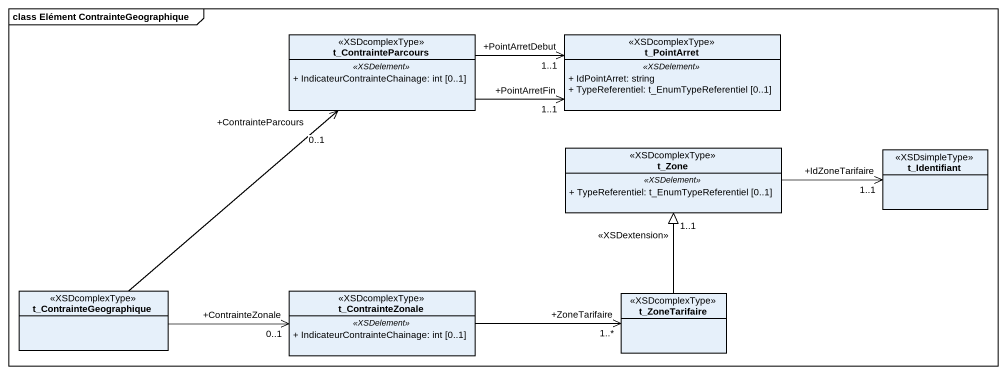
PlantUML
@startuml
mainframe class Elément ContrainteGeographique
hide circle
hide empty members
skinparam classAttributeIconSize 0
class t_ContrainteParcours <<XSDcomplexType>> {
  .. <<XSDelement>> ..
  + IndicateurContrainteChainage: int [0..1]
}
class t_PointArret <<XSDcomplexType>> {
  .. <<XSDelement>> ..
  + IdPointArret: string
  + TypeReferentiel: t_EnumTypeReferentiel [0..1]
}
class t_Zone <<XSDcomplexType>> {
  .. <<XSDelement>> ..
  + TypeReferentiel: t_EnumTypeReferentiel [0..1]
}
class t_Identifiant <<XSDsimpleType>>
class t_ContrainteGeographique <<XSDcomplexType>>
class t_ContrainteZonale <<XSDcomplexType>> {
  .. <<XSDelement>> ..
  + IndicateurContrainteChainage: int [0..1]
}
class t_ZoneTarifaire <<XSDcomplexType>>
t_ContrainteParcours -right-> "+PointArretDebut\n1..1" t_PointArret
t_ContrainteParcours -right-> "+PointArretFin\n1..1" t_PointArret
t_Zone -right-> "+IdZoneTarifaire\n1..1" t_Identifiant
t_ContrainteGeographique -up-> "+ContrainteParcours\n0..1" t_ContrainteParcours
t_ContrainteGeographique -right-> "+ContrainteZonale\n0..1" t_ContrainteZonale
t_ContrainteZonale -right-> "+ZoneTarifaire\n1..*" t_ZoneTarifaire
t_ZoneTarifaire -up-|> "1..1" t_Zone : <<XSDextension>>
@enduml
